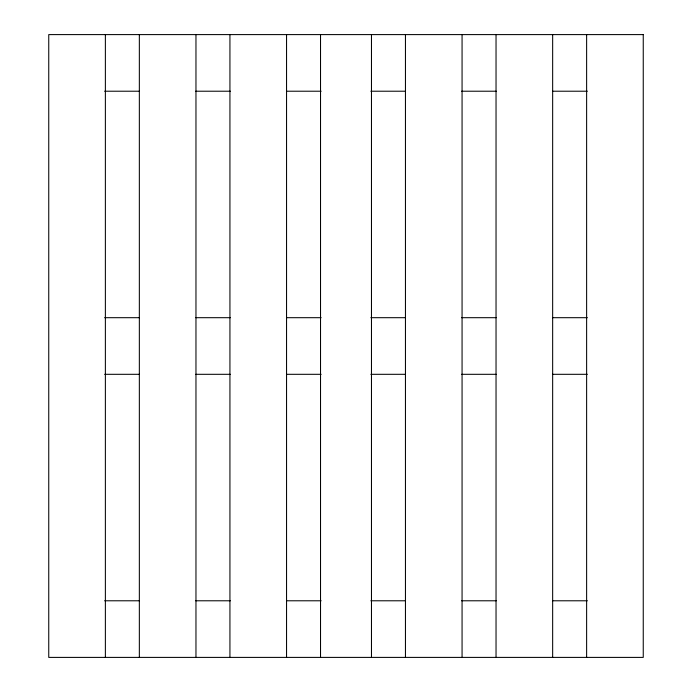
<?xml version="1.0" encoding="UTF-8"?>
<svg xmlns="http://www.w3.org/2000/svg" width="692" height="692" viewBox="0 0 692 692"><rect width="100%" height="100%" fill="white"/><g stroke="black" fill="none" stroke-linecap="round" stroke-linejoin="round"><path stroke-width="1.04" d="M104.656 91.214L139.55 91.214M195.758 91.214L230.341 91.214M286.549 91.214L321.14 91.214M370.86 91.214L405.451 91.214M461.659 91.214L496.242 91.214M552.45 91.214L587.344 91.214M104.656 317.689L139.55 317.689M195.758 317.689L230.341 317.689M286.549 317.689L321.14 317.689M370.86 317.689L405.451 317.689M461.659 317.689L496.242 317.689M552.45 317.689L587.344 317.689M104.656 374.311L139.55 374.311M195.758 374.311L230.341 374.311M286.549 374.311L321.14 374.311M370.86 374.311L405.451 374.311M461.659 374.311L496.242 374.311M552.45 374.311L587.344 374.311M104.656 600.786L139.55 600.786M195.758 600.786L230.341 600.786M286.549 600.786L321.14 600.786M370.86 600.786L405.451 600.786M461.659 600.786L496.242 600.786M552.45 600.786L587.344 600.786M586.626 34.6L586.626 657.4M552.657 34.6L552.657 657.4M496.034 34.6L496.034 657.4M462.066 34.6L462.066 657.4M405.451 34.6L405.451 657.4M371.474 34.6L371.474 657.4M320.526 34.6L320.526 657.4M286.549 34.6L286.549 657.4M229.934 34.6L229.934 657.4M195.966 34.6L195.966 657.4M139.343 34.6L139.343 657.4M105.374 34.6L105.374 657.4M643.249 34.6L48.751 34.6L48.751 657.4L643.249 657.4L643.249 34.6"/></g></svg>
